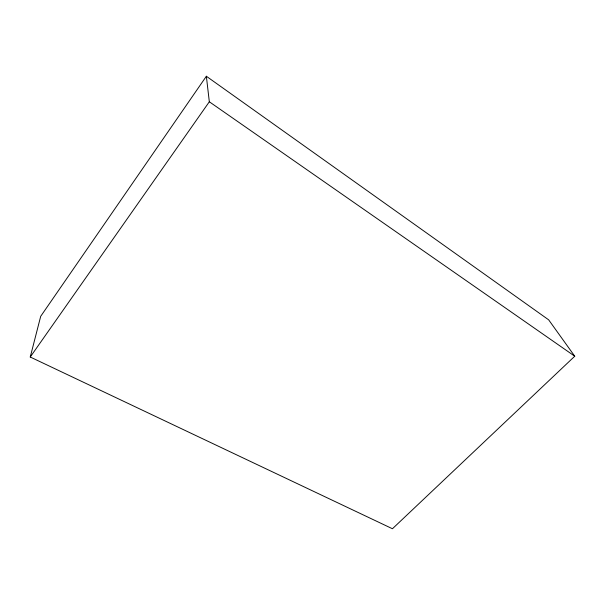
<?xml version="1.0" encoding="UTF-8"?>
<svg xmlns="http://www.w3.org/2000/svg" width="605" height="605" viewBox="0 0 605 605"><rect width="100%" height="100%" fill="white"/><g stroke="black" fill="none" stroke-linecap="round" stroke-linejoin="round"><path stroke-width="0.91" d="M30.25 357.018L40.701 316.317L206.358 76.253L548.652 319.826L574.75 356.224L392.441 528.747L30.25 357.018L209.322 101.776L206.358 76.253M209.322 101.776L574.75 356.224"/></g></svg>
